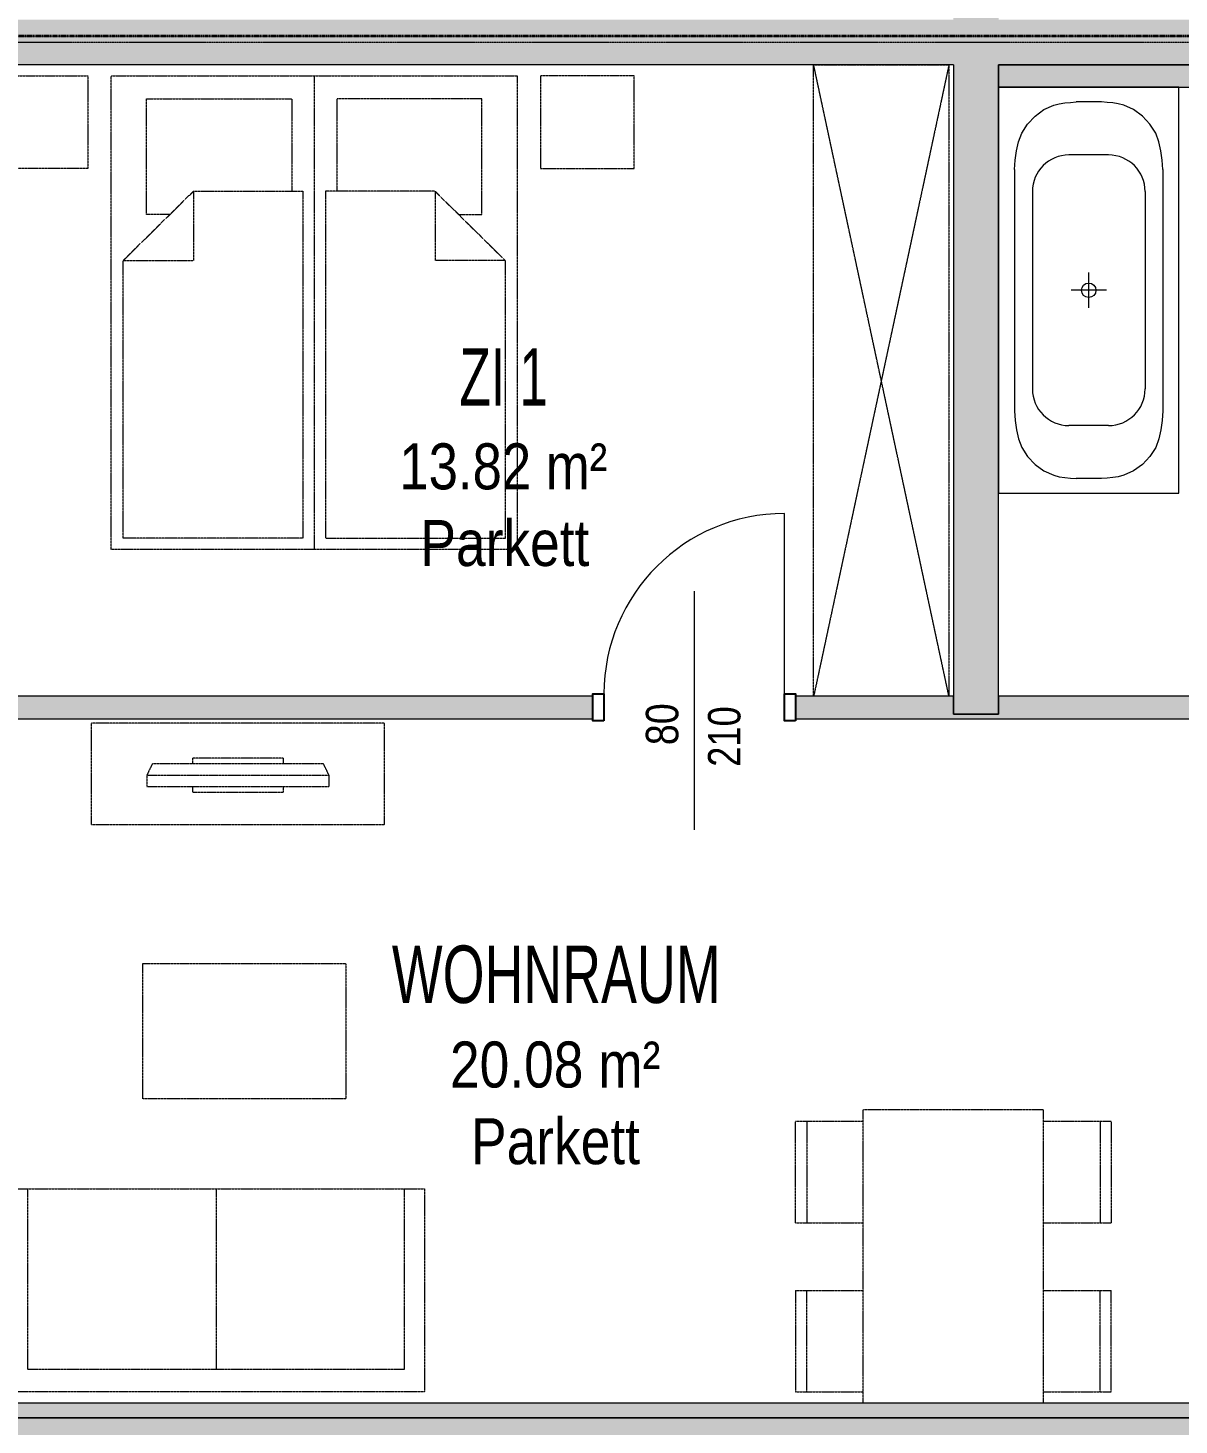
# Model space of a CAD drawing. Header units: millimetres. Extents: x -6934 to 80071, y -6018 to 26687.
# Drawn here: x 1181 to 6286, y 10968 to 17163 of the extents above; entities that cross this region are included whole.
import ezdxf

# ---------------------------------------------------------------- set-up
doc = ezdxf.new("R2010")
doc.units = ezdxf.units.MM
for name, pattern in [('ALL_S18', [0.1, 0, -0.1]), ('AUSGEZOGEN', [0]), ('PUNKT2_S9', [0.35, 0.15, -0.1, 0, -0.1]), ('STRICHLINIE_S4', [0.33, 0.25, -0.08]), ('STRICHPUNKT2_S5', [0.48, 0.35, -0.13]), ('VERDECKT2_S2', [0.18, 0.1, -0.08])]:
    doc.linetypes.add(name, pattern=pattern)
for name, color, linetype, lineweight in [('Achsen', 30, 'STRICHPUNKT2_S5', 20), ('Beschriftung Fenster-Tür', 7, 'AUSGEZOGEN', 13), ('Bodenfläche', 7, 'AUSGEZOGEN', 13), ('Raum-Beschriftung', 7, 'AUSGEZOGEN', 13), ('Sanitär', 5, 'AUSGEZOGEN', 13), ('Türen', 7, 'AUSGEZOGEN', 13), ('Wand Beton tragend', 253, 'AUSGEZOGEN', 35), ('Wand Trockenbau', 7, 'AUSGEZOGEN', 13)]:
    doc.layers.add(name, color=color, linetype=linetype, lineweight=lineweight)
doc.layers.add('Feuerwehr', color=1, linetype='ALL_S18')
doc.layers.add('Möblierung AG', color=8, linetype='AUSGEZOGEN')
doc.styles.add('ARIAL', font='arial.ttf')

msp = doc.modelspace()

# ---------------------------------------------------------------- hatches: boundary and pattern name
at = {"layer": 'Wand Beton tragend', "linetype": 'AUSGEZOGEN', "lineweight": 13, "transparency": 33554687}
for points in [[(5285.4, 17000), (5285.4, 14120), (5485.4, 14120), (5485.4, 19460), (5285.4, 19460), (5285.4, 17200), (5385.4, 17200), (5385.4, 17000)], [(440.4, 17000), (5385.4, 17000), (5385.4, 17200), (440.4, 17200)], [(5485.4, 17000), (7935.4, 17000), (7935.4, 17200), (5485.4, 17200)], [(440.4, 10800), (11650.4, 10800), (11650.4, 11000), (440.4, 11000)]]:
    msp.add_hatch(color=94, dxfattribs=at).paths.add_polyline_path(points)
at = {"layer": 'Wand Trockenbau', "linetype": 'AUSGEZOGEN', "lineweight": 13, "transparency": 33554687}
msp.add_hatch(color=30, dxfattribs=at).paths.add_polyline_path([(7935.4, 17000), (5485.4, 17000), (5485.4, 16900), (7935.4, 16900)])
h = msp.add_hatch(color=30, dxfattribs=at)
h.paths.add_polyline_path([(3685.4, 14200), (440.4, 14200), (440.4, 14100), (3685.4, 14100)])
h.paths.add_polyline_path([(5285.4, 14200), (4585.4, 14200), (4585.4, 14100), (5485.4, 14100), (5485.4, 14120), (5285.4, 14120)])
h = msp.add_hatch(color=30, dxfattribs=at)
h.paths.add_polyline_path([(6945.4, 14200), (5485.4, 14200), (5485.4, 14100), (6945.4, 14100)])
h.paths.add_polyline_path([(8233.5, 14200), (7845.4, 14200), (7845.4, 14100), (8233.5, 14100)])
h.paths.add_polyline_path([(9440.4, 14200), (9133.5, 14200), (9133.5, 14100), (9440.4, 14100)])
h = msp.add_hatch(color=30, dxfattribs=at)
h.paths.add_polyline_path([(440.4, 11000), (9885.4, 11000), (9885.4, 11065), (440.4, 11065)])
h.paths.add_polyline_path([(9985.4, 11065), (9985.4, 11000), (11650.4, 11000), (11650.4, 11065)])

# ---------------------------------------------------------------- linework, layer by layer
at = {"layer": 'Achsen', "color": 8, "linetype": 'PUNKT2_S9', "lineweight": 13, "transparency": 33554687}
msp.add_line((-3882.1, 17100), (48804, 17100), dxfattribs=at)
at = {"layer": 'Beschriftung Fenster-Tür', "color": 7, "linetype": 'AUSGEZOGEN', "lineweight": 9, "transparency": 33554687}
msp.add_line((4135.4, 14665.1), (4135.4, 13607.3), dxfattribs=at)
at = {"layer": 'Feuerwehr', "color": 31, "linetype": 'VERDECKT2_S2', "lineweight": 35, "transparency": 33554687}
msp.add_line((11755, 17126.2), (438.8, 17126.2), dxfattribs=at)
at = {"layer": 'Möblierung AG', "color": 8, "linetype": 'STRICHLINIE_S4', "lineweight": 9, "transparency": 33554687}
for p, q in [((4665.4, 17000), (5265.4, 17000)), ((4665.4, 14200), (4665.4, 17000)), ((5265.4, 14200), (4665.4, 17000)), ((5265.4, 17000), (4665.4, 14200)), ((5265.4, 17000), (5265.4, 14200)), ((1030.8, 16950.1), (1446.7, 16950.1)), ((1446.7, 16950.1), (1446.7, 16540)), ((1550.1, 16950), (3350.1, 16950)), ((1550.1, 14850), (1550.1, 16950)), ((2450.4, 16950), (2450.4, 14850)), ((3350.1, 16950), (3350.1, 14850)), ((3454.1, 16950), (3454.1, 16540)), ((3870, 16950), (3454.1, 16950)), ((3870, 16540), (3870, 16950)), ((1706.6, 16336.2), (1706.6, 16848.7)), ((1706.6, 16848.7), (2350.4, 16848.7)), ((2350.4, 16848.7), (2350.4, 16438.7)), ((2550.4, 16848.7), (2550.4, 16438.7)), ((3194.2, 16848.7), (2550.4, 16848.7)), ((3194.2, 16336.2), (3194.2, 16848.7)), ((1446.7, 16540), (1030.8, 16540.1)), ((3454.1, 16540), (3870, 16540)), ((1914.5, 16438.7), (1602.6, 16131.2)), ((1914.5, 16438.7), (2400.4, 16438.7)), ((1914.5, 16438.7), (1914.5, 16131.2)), ((2400.4, 16438.7), (2400.4, 14901.3)), ((2986.2, 16438.7), (2500.4, 16438.7)), ((2500.4, 16438.7), (2500.4, 14901.3)), ((2986.2, 16438.7), (3298.2, 16131.2)), ((2986.2, 16438.7), (2986.2, 16131.2)), ((1810.6, 16336.2), (1706.6, 16336.2)), ((3090.2, 16336.2), (3194.2, 16336.2)), ((1602.6, 16131.2), (1914.5, 16131.2)), ((1602.6, 14901.3), (1602.6, 16131.2)), ((3298.2, 16131.2), (2986.2, 16131.2)), ((3298.1, 14901.3), (3298.1, 16131.2)), ((2400.4, 14901.3), (1602.6, 14901.3)), ((2500.4, 14901.3), (3298.1, 14901.3)), ((3350.1, 14850), (1550.1, 14850)), ((5265.4, 14200), (4665.4, 14200)), ((2761.9, 14079.9), (1461.9, 14079.9)), ((1461.9, 13629.9), (1461.9, 14079.9)), ((2761.9, 13629.9), (2761.9, 14079.9)), ((1731.9, 13899.5), (1707.7, 13849.5)), ((2491.7, 13899.5), (1731.9, 13899.5)), ((2313.9, 13924.5), (1909.8, 13924.5)), ((1909.8, 13924.5), (1909.8, 13899.5)), ((2313.9, 13899.5), (2313.9, 13924.5)), ((2516, 13849.4), (2491.7, 13899.5)), ((1707.7, 13849.5), (1707.7, 13799.5)), ((1707.7, 13849.5), (2516, 13849.4)), ((2516, 13799.5), (2516, 13849.4)), ((1707.7, 13799.5), (2516, 13799.5)), ((1909.8, 13799.5), (1909.8, 13774.5)), ((1909.8, 13774.5), (2313.9, 13774.5)), ((2313.9, 13774.5), (2313.9, 13799.5)), ((2761.9, 13629.9), (1461.9, 13629.9)), ((1690.3, 12415.2), (1690.3, 13015.2)), ((1690.3, 13015.2), (2590.3, 13015.2)), ((2590.3, 13015.2), (2590.3, 12415.2)), ((2590.3, 12415.2), (1690.3, 12415.2)), ((5685.4, 12365), (4885.4, 12365)), ((4885.4, 11065), (4885.4, 12365)), ((5685.4, 11065), (5685.4, 12365)), ((4585.4, 11865), (4585.4, 12315)), ((4585.4, 12315), (4885.4, 12315)), ((4635.4, 12315), (4635.4, 11865)), ((5685.4, 12315), (5985.4, 12315)), ((5935.4, 12315), (5935.4, 11865)), ((5985.4, 12315), (5985.4, 11865)), ((1090.4, 12015), (2940.4, 12015)), ((1180.6, 11215), (1180.6, 12015)), ((2015.4, 12015), (2015.4, 11215)), ((2850.2, 11215), (2850.2, 12015)), ((2940.4, 11115), (2940.4, 12015)), ((4585.4, 11865), (4885.4, 11865)), ((5685.4, 11865), (5985.4, 11865)), ((4585.4, 11565), (4585.4, 11115)), ((4585.4, 11565), (4885.4, 11565)), ((4635.4, 11115), (4635.4, 11565)), ((5685.4, 11565), (5985.4, 11565)), ((5935.4, 11115), (5935.4, 11565)), ((5985.4, 11115), (5985.4, 11565)), ((2850.2, 11215), (1180.6, 11215)), ((2940.4, 11115), (1090.4, 11115)), ((4585.4, 11115), (4885.4, 11115)), ((5685.4, 11115), (5985.4, 11115)), ((5685.4, 11065), (4885.4, 11065))]:
    msp.add_line(p, q, dxfattribs=at)
at = {"layer": 'Sanitär', "color": 8, "linetype": 'AUSGEZOGEN', "lineweight": 9, "transparency": 33554687}
for p, q in [((6285.4, 16900), (5485.4, 16900)), ((5485.4, 16900), (5485.4, 15100)), ((6285.4, 15100), (6285.4, 16900)), ((5941.7, 16835), (5829.1, 16835)), ((5973, 16600), (5797.8, 16600)), ((5556.6, 16535), (5556.6, 15465)), ((6214.1, 16535), (6214.1, 15465)), ((5635.4, 16437.6), (5635.4, 15562.4)), ((6135.4, 16437.6), (6135.4, 15562.4)), ((5885.4, 15921.5), (5885.4, 16078.5)), ((5963.9, 16000), (5806.9, 16000)), ((5973, 15400), (5797.8, 15400)), ((5941.7, 15165), (5829.1, 15165)), ((5485.4, 15100), (6285.4, 15100))]:
    msp.add_line(p, q, dxfattribs=at)
for points in [[(5556.6, 16535), (5559.8, 16577), (5564.9, 16618.3), (5573.8, 16658.4), (5588.5, 16696.7), (5613.8, 16737.1), (5647.1, 16772.4), (5686.5, 16800.8), (5730, 16820.3), (5754.3, 16826.7), (5778.9, 16830.7), (5803.9, 16833.2), (5829.1, 16835)], [(6214.1, 16535), (6211, 16577), (6205.9, 16618.3), (6197, 16658.4), (6182.3, 16696.7), (6157, 16737.1), (6123.7, 16772.4), (6084.3, 16800.8), (6040.7, 16820.3), (6016.5, 16826.7), (5991.8, 16830.7), (5966.8, 16833.2), (5941.7, 16835)], [(5556.6, 15465), (5559.8, 15423), (5564.9, 15381.7), (5573.8, 15341.6), (5588.5, 15303.3), (5613.8, 15262.9), (5647.1, 15227.6), (5686.5, 15199.2), (5730, 15179.7), (5754.3, 15173.3), (5778.9, 15169.3), (5803.9, 15166.8), (5829.1, 15165)], [(6214.1, 15465), (6211, 15423), (6205.9, 15381.7), (6197, 15341.6), (6182.3, 15303.3), (6157, 15262.9), (6123.7, 15227.6), (6084.3, 15199.2), (6040.7, 15179.7), (6016.5, 15173.3), (5991.8, 15169.3), (5966.8, 15166.8), (5941.7, 15165)]]:
    msp.add_lwpolyline(points, dxfattribs=at)
msp.add_circle((5885.4, 16000), 32, dxfattribs=at)
for centre, start, end in [((5797.8, 16437.6), 90, 180), ((5973, 16437.6), 0, 90), ((5797.8, 15562.4), 180, 270), ((5973, 15562.4), 270, 0)]:
    msp.add_arc(centre, 162.4, start, end, dxfattribs=at)
at = {"layer": 'Türen', "color": 7, "linetype": 'AUSGEZOGEN', "lineweight": 5, "transparency": 33554687}
msp.add_line((4535.4, 14210), (4535.4, 15010), dxfattribs=at)
at = {"layer": 'Türen', "color": 7, "linetype": 'AUSGEZOGEN', "lineweight": -3, "transparency": 33554687}
for points in [[(3735.4, 14090), (3685.4, 14090), (3685.4, 14210), (3735.4, 14210), (3735.4, 14090)], [(4585.4, 14090), (4535.4, 14090), (4535.4, 14210), (4585.4, 14210), (4585.4, 14090)]]:
    msp.add_lwpolyline(points, dxfattribs=at)
at = {"layer": 'Türen', "color": 7, "linetype": 'AUSGEZOGEN', "lineweight": 5, "transparency": 33554687}
msp.add_arc((4535.4, 14210), 800, 90, 180, dxfattribs=at)
at = {"layer": 'Wand Beton tragend', "color": 7, "linetype": 'AUSGEZOGEN', "lineweight": 18, "transparency": 33554687}
for p, q in [((5285.4, 17000), (0.4, 17000)), ((5285.4, 17000), (5285.4, 14120)), ((5485.4, 17000), (9440.4, 17000)), ((5485.4, 14120), (5485.4, 17000)), ((5285.4, 14120), (5485.4, 14120)), ((11650.4, 11000), (440.4, 11000))]:
    msp.add_line(p, q, dxfattribs=at)
at = {"layer": 'Wand Trockenbau', "color": 7, "linetype": 'AUSGEZOGEN', "lineweight": 18, "transparency": 33554687}
for p, q in [((7935.4, 17000), (5485.4, 17000)), ((5485.4, 17000), (5485.4, 16900)), ((5485.4, 16900), (7935.4, 16900)), ((9885.4, 11065), (440.4, 11065)), ((440.4, 11000), (9885.4, 11000))]:
    msp.add_line(p, q, dxfattribs=at)
at = {"layer": 'Wand Trockenbau', "color": 7, "linetype": 'AUSGEZOGEN', "lineweight": 13, "transparency": 33554687}
for p, q in [((3685.4, 14200), (440.4, 14200)), ((3685.4, 14200), (3685.4, 14100)), ((4585.4, 14100), (4585.4, 14200)), ((5285.4, 14200), (4585.4, 14200)), ((5285.4, 14120), (5285.4, 14200)), ((6945.4, 14200), (5485.4, 14200)), ((5485.4, 14200), (5485.4, 14120)), ((440.4, 14100), (3685.4, 14100)), ((4585.4, 14100), (6945.4, 14100)), ((5485.4, 14120), (5285.4, 14120))]:
    msp.add_line(p, q, dxfattribs=at)

# ---------------------------------------------------------------- texts
at = {"layer": 'Beschriftung Fenster-Tür', "color": 7, "linetype": 'AUSGEZOGEN', "lineweight": -3, "transparency": 33554687, "char_height": 144, "attachment_point": 7, "rotation": 90, "style": 'ARIAL'}
for s, insert, width in [('\\W0.83;80', (4067.1, 13982.8), 245.879), ('\\W0.80;210', (4342.7, 13886.8), 337.378)]:
    msp.add_mtext(s, dxfattribs=dict(at, insert=insert, width=width))
at = {"layer": 'Bodenfläche', "color": 8, "linetype": 'AUSGEZOGEN', "lineweight": 13, "transparency": 33554687, "char_height": 204, "width": 837.084, "attachment_point": 7, "rotation": 359.99999, "style": 'ARIAL'}
for insert in [(2921.3, 14774.2), (3145.9, 12121.8)]:
    msp.add_mtext('\\W0.83;Parkett', dxfattribs=dict(at, insert=insert))
at = {"layer": 'Raum-Beschriftung', "color": 8, "linetype": 'AUSGEZOGEN', "lineweight": 13, "transparency": 33554687, "attachment_point": 7, "rotation": 359.99999, "style": 'ARIAL'}
for s, insert, char_height, width in [('\\W0.64;ZI 1', (3094.1, 15488.1), 255, 490.967), ('\\W0.82;13.82 m²', (2827.8, 15114.2), 204, 1020.607), ('\\W0.67;WOHNRAUM', (2794.6, 12835.7), 255, 1536.408), ('\\W0.83;20.08 m²', (3052.4, 12461.8), 204, 1021.767)]:
    msp.add_mtext(s, dxfattribs=dict(at, insert=insert, char_height=char_height, width=width))

doc.saveas('drawing.dxf')
